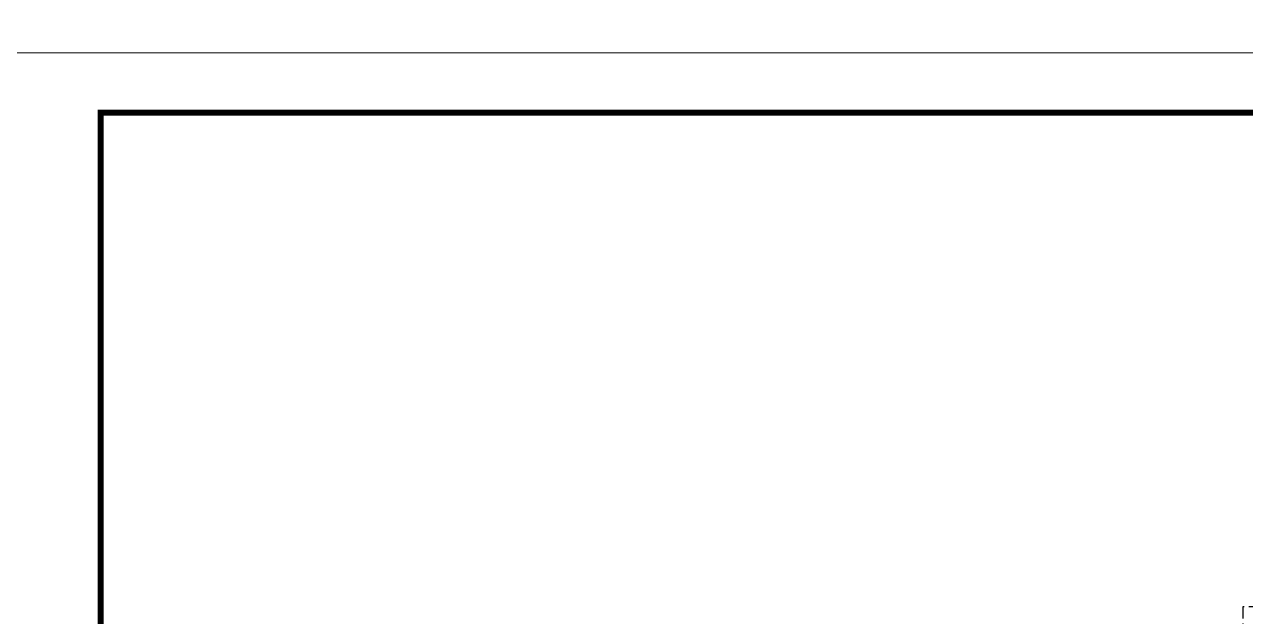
# Model space of a CAD drawing. Extents: x 3443499 to 7125205, y -1700016 to -264854.
# Drawn here: x 3677232 to 3697613, y -828079 to -818195 of the extents above; entities that cross this region are included whole.
import ezdxf

# ---------------------------------------------------------------- set-up
doc = ezdxf.new("R2010")
doc.units = 0
doc.header["$LTSCALE"] = 1000
doc.header["$MEASUREMENT"] = 0
doc.linetypes.add('DASH', pattern=[0.35, 0.25, -0.1])
doc.layers.get('0').update_dxf_attribs({"linetype": 'CONTINUOUS'})
doc.layers.add('!校对', color=2, linetype='CONTINUOUS')
doc.layers.add('LVTRY', color=252, linetype='CONTINUOUS')
doc.layers.add('图框', color=147, linetype='CONTINUOUS', lineweight=20)
doc.styles.add('DIM_FONT', font='SIMPLEX', dxfattribs={"width": 0.7, "bigfont": 'GBCBIG'})

# ---------------------------------------------------------------- blocks, each defined once
blk = doc.blocks.new('A$C25274923')
at = {"color": 252, "linetype": 'DASH', "ltscale": 0.8}
for p, q in [((11360, 12640), (9660, 12640)), ((9660, 12640), (9660, 12340))]:
    blk.add_line(p, q, dxfattribs=at)
at = {"layer": 'LVTRY', "color": 252, "style": 'DIM_FONT', "text_generation_flag": 4, "width": 0.8, "flags": 9}
for tag, p in [('XSIZE', (10837, 12299)), ('YSIZE', (10837, 12299)), ('XSIZE', (38237, 12299)), ('YSIZE', (38237, 12299)), ('XSIZE', (38238, 12299)), ('YSIZE', (38238, 12299))]:
    blk.add_attdef(tag, p, '', height=0.5, rotation=90, dxfattribs=at)
at = {"layer": 'LVTRY', "color": 252, "style": 'DIM_FONT', "width": 0.8, "flags": 9}
for tag, p in [('XSIZE', (16563, 12299)), ('YSIZE', (16563, 12299)), ('XSIZE', (43963, 12299)), ('YSIZE', (43963, 12299)), ('XSIZE', (43963, 12299)), ('YSIZE', (43963, 12299))]:
    blk.add_attdef(tag, p, '', height=0.5, rotation=90, dxfattribs=at)

msp = doc.modelspace()

# ---------------------------------------------------------------- linework, layer by layer
at = {"layer": '图框'}
for points in [[(3676006.7, -759270.3), (3760106.7, -759270.3), (3760106.7, -818670.3), (3676006.7, -818670.3)], [(3676006.7, -818670.3), (3760106.7, -818670.3), (3760106.7, -878070.3), (3676006.7, -878070.3)], [(3676006.7, -818670.3), (3760106.7, -818670.3), (3760106.7, -878070.3), (3676006.7, -878070.3)]]:
    msp.add_lwpolyline(points, close=True, dxfattribs=at)
at = {"layer": '图框', "const_width": 100}
msp.add_lwpolyline([(3759106.7, -877070.3), (3759106.7, -819670.3), (3678506.7, -819670.3), (3678506.7, -877070.3)], close=True, dxfattribs=at)

# ---------------------------------------------------------------- next in the draw order: block references
at = {"layer": '!校对'}
msp.add_blockref('A$C25274923', (3687909.1, -840553.4), dxfattribs=at)

doc.saveas('drawing.dxf')
